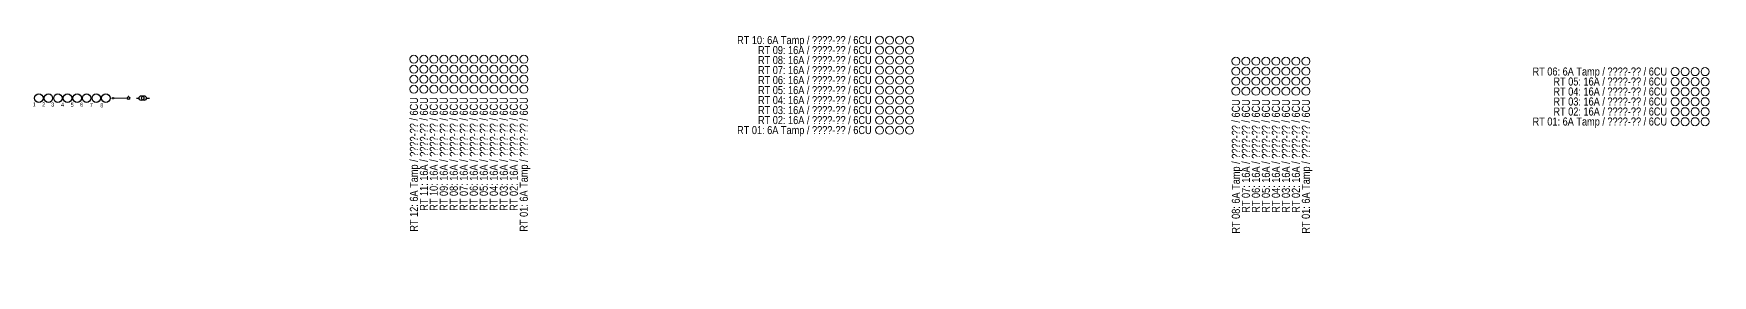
# Model space of a CAD drawing. Extents: x -24 to 1655, y -25 to 61.
# Drawn here: x 1045.2 to 1255, y 27.8 to 58.1 of the extents above; entities that cross this region are included whole.
import ezdxf
from ezdxf.enums import TextEntityAlignment as Align

# ---------------------------------------------------------------- set-up
doc = ezdxf.new("R2010")
doc.units = 0
doc.header["$MEASUREMENT"] = 0
doc.linetypes.add('DASHED', pattern=[0.75, 0.5, -0.25])
for name, color, linetype, lineweight in [('01 - Bestaande kabel', 125, 'Continuous', 0), ('Aansluiting LS K01', 120, 'DASHED', 0), ('Aansluiting LS K02', 52, 'DASHED', 0), ('Aansluiting LS K03', 5, 'DASHED', 0), ('Aansluiting LS K06', 30, 'DASHED', 0), ('Aansluiting LS K07', 252, 'DASHED', 0), ('Aansluiting LS K08', 244, 'DASHED', 0), ('Aansluiting LS K09', 104, 'DASHED', 0), ('Aansluiting LS K10', 1, 'DASHED', 0), ('Aansluiting LS K11', 190, 'DASHED', 0), ('Aansluiting LS K12', 201, 'DASHED', 0)]:
    doc.layers.add(name, color=color, linetype=linetype, lineweight=lineweight)
doc.layers.add('Aansluiting LS K04', color=3, linetype='DASHED', lineweight=0, true_color=0x00f000)
doc.layers.add('Aansluiting LS K05', color=6, linetype='DASHED', lineweight=0, true_color=0xeb00eb)
doc.layers.add('PREVIEW_DESTINATION', color=7, linetype='Continuous')
doc.styles.add('TECHBASE_ARIAL_NOVA_LIGHT', font='ArialNova-Light.ttf')

# ---------------------------------------------------------------- blocks, each defined once
blk = doc.blocks.new('TB_8 RICHTINGEN LS REK KLEIN__40955691265E_4B99F24F_ANL1')
at = {"layer": '01 - Bestaande kabel', "transparency": 33554687}
h = blk.add_hatch(color=6, dxfattribs=at)
h.dxf.hatch_style = 1
edge = h.paths.add_edge_path()
edge.add_arc((5.14, 0), 0.1, 0, 360)
at = {"const_width": 0.02}
for points in [[(-3.45, 0), (-3.59, 0)], [(-2.26, 0), (-2.39, 0)], [(-1.06, 0), (-1.2, 0)], [(0.14, 0), (0, 0)], [(1.33, 0), (1.2, 0)]]:
    blk.add_lwpolyline(points, dxfattribs=at)
at = {"color": 6}
for points, const_width in [([(2.53, 0), (2.39, 0)], 0.02), ([(3.73, 0), (3.59, 0)], 0.02), ([(5.04, 0), (4.79, 0)], 0.02), ([(6.74, 0), (8.1, 0.01)], 0.01)]:
    blk.add_lwpolyline(points, dxfattribs=dict(at, const_width=const_width))
for points in [[(8.1, 0.01), (8.42, 0.01)], [(9.31, 0.01), (9.71, 0)]]:
    blk.add_lwpolyline(points, dxfattribs=at)
for centre, radius in [((-4.12, 0), 0.53), ((-2.92, 0), 0.53), ((-1.73, 0), 0.53), ((-0.53, 0), 0.53), ((0.67, 0), 0.53), ((1.86, 0), 0.53), ((3.06, 0), 0.53), ((4.26, 0), 0.53), ((5.14, 0), 0.1), ((7.07, 0), 0.165), ((8.71, 0.01), 0.297), ((9.01, 0.01), 0.297)]:
    blk.add_circle(centre, radius, dxfattribs=at)
at = {"layer": '01 - Bestaande kabel', "color": 6}
for points in [[(5.24, 0), (6.74, 0)], [(7.07, 0.17), (7.07, 0.27)]]:
    blk.add_lwpolyline(points, dxfattribs=at)
at = {"char_height": 0.5, "attachment_point": 3, "style": 'TECHBASE_ARIAL_NOVA_LIGHT'}
for s, insert in [('1', (-4.5, -0.53)), ('2', (-3.32, -0.54)), ('3', (-2.19, -0.55)), ('4', (-0.97, -0.58)), ('5', (0.24, -0.58)), ('6', (1.41, -0.57)), ('7', (2.64, -0.59)), ('8', (3.95, -0.64))]:
    blk.add_mtext_dynamic_manual_height_columns(s, width=0.6652, gutter_width=2.5, heights=[0], dxfattribs=dict(at, insert=insert))
at = {"color": 6, "style": 'TECHBASE_ARIAL_NOVA_LIGHT'}
for tag, p in [('RI1', (-3.88, 0.78)), ('RI2', (-2.69, 0.78)), ('RI3', (-1.49, 0.78)), ('RI4', (-0.3, 0.78)), ('RI5', (0.93, 0.8)), ('RI6', (2.13, 0.81)), ('RI7', (3.3, 0.81)), ('RI8', (4.5, 0.8))]:
    blk.add_attdef(tag, p, '', height=0.5, rotation=90, dxfattribs=at)
blk = doc.blocks.new('TB_RT 1-12 OV__40955691265E_7A08A9BD_ANL1_RT_BACK1')
at = {"linetype": 'DASHED'}
blk.add_wipeout([(-21.91, 7.99), (5.78, 7.99), (5.78, -7.65), (-21.91, -7.65)], dxfattribs=at)
at = {"layer": 'Aansluiting LS K01', "linetype": 'Continuous'}
for centre in [(1.12, -6.49), (2.37, -6.49), (3.62, -6.49), (4.87, -6.49)]:
    blk.add_circle(centre, 0.5, dxfattribs=at)
at = {"layer": 'Aansluiting LS K02', "linetype": 'Continuous'}
for centre in [(1.12, -5.24), (2.37, -5.24), (3.62, -5.24), (4.87, -5.24)]:
    blk.add_circle(centre, 0.5, dxfattribs=at)
at = {"layer": 'Aansluiting LS K03', "linetype": 'Continuous'}
for centre in [(1.12, -3.99), (2.37, -3.99), (3.62, -3.99), (4.87, -3.99)]:
    blk.add_circle(centre, 0.5, dxfattribs=at)
at = {"layer": 'Aansluiting LS K04', "linetype": 'Continuous'}
for centre in [(1.12, -2.74), (2.37, -2.74), (3.62, -2.74), (4.87, -2.74)]:
    blk.add_circle(centre, 0.5, dxfattribs=at)
at = {"layer": 'Aansluiting LS K05', "linetype": 'Continuous'}
for centre in [(1.12, -1.49), (2.37, -1.49), (3.62, -1.49), (4.87, -1.49)]:
    blk.add_circle(centre, 0.5, dxfattribs=at)
at = {"layer": 'Aansluiting LS K06', "linetype": 'Continuous'}
for centre in [(1.12, -0.24), (2.37, -0.24), (3.62, -0.24), (4.87, -0.24)]:
    blk.add_circle(centre, 0.5, dxfattribs=at)
at = {"layer": 'Aansluiting LS K07', "linetype": 'Continuous'}
for centre in [(1.12, 1.01), (2.37, 1.01), (3.62, 1.01), (4.87, 1.01)]:
    blk.add_circle(centre, 0.5, dxfattribs=at)
at = {"layer": 'Aansluiting LS K08', "linetype": 'Continuous'}
for centre in [(1.12, 2.26), (2.37, 2.26), (3.62, 2.26), (4.87, 2.26)]:
    blk.add_circle(centre, 0.5, dxfattribs=at)
at = {"layer": 'Aansluiting LS K09', "linetype": 'Continuous'}
for centre in [(1.12, 3.51), (2.37, 3.51), (3.62, 3.51), (4.87, 3.51)]:
    blk.add_circle(centre, 0.5, dxfattribs=at)
at = {"layer": 'Aansluiting LS K10', "linetype": 'Continuous'}
for centre in [(1.12, 4.76), (2.37, 4.76), (3.62, 4.76), (4.87, 4.76)]:
    blk.add_circle(centre, 0.5, dxfattribs=at)
at = {"layer": 'Aansluiting LS K11', "linetype": 'Continuous'}
for centre in [(1.12, 6.01), (2.37, 6.01), (3.62, 6.01), (4.87, 6.01)]:
    blk.add_circle(centre, 0.5, dxfattribs=at)
at = {"layer": 'Aansluiting LS K12', "linetype": 'Continuous'}
for centre in [(1.12, 7.26), (2.37, 7.26), (3.62, 7.26), (4.87, 7.26)]:
    blk.add_circle(centre, 0.5, dxfattribs=at)
at = {"layer": 'Aansluiting LS K01', "style": 'TECHBASE_ARIAL_NOVA_LIGHT'}
blk.add_attdef('RT_01:', text='', height=1, dxfattribs=at).set_placement((0.12, -6.98), align=Align.RIGHT)
at = {"layer": 'Aansluiting LS K02', "style": 'TECHBASE_ARIAL_NOVA_LIGHT'}
blk.add_attdef('RT_02:', text='', height=1, dxfattribs=at).set_placement((0.12, -5.73), align=Align.RIGHT)
at = {"layer": 'Aansluiting LS K03', "style": 'TECHBASE_ARIAL_NOVA_LIGHT'}
blk.add_attdef('RT_03:', text='', height=1, dxfattribs=at).set_placement((0.12, -4.48), align=Align.RIGHT)
at = {"layer": 'Aansluiting LS K04', "style": 'TECHBASE_ARIAL_NOVA_LIGHT'}
blk.add_attdef('RT_04:', text='', height=1, dxfattribs=at).set_placement((0.12, -3.23), align=Align.RIGHT)
at = {"layer": 'Aansluiting LS K05', "style": 'TECHBASE_ARIAL_NOVA_LIGHT'}
blk.add_attdef('RT_05:', text='', height=1, dxfattribs=at).set_placement((0.12, -1.98), align=Align.RIGHT)
at = {"layer": 'Aansluiting LS K06', "style": 'TECHBASE_ARIAL_NOVA_LIGHT'}
blk.add_attdef('RT_06:', text='', height=1, dxfattribs=at).set_placement((0.12, -0.73), align=Align.RIGHT)
at = {"layer": 'Aansluiting LS K07', "style": 'TECHBASE_ARIAL_NOVA_LIGHT'}
blk.add_attdef('RT_07:', text='', height=1, dxfattribs=at).set_placement((0.12, 0.52), align=Align.RIGHT)
at = {"layer": 'Aansluiting LS K08', "style": 'TECHBASE_ARIAL_NOVA_LIGHT'}
blk.add_attdef('RT_08:', text='', height=1, dxfattribs=at).set_placement((0.12, 1.77), align=Align.RIGHT)
at = {"layer": 'Aansluiting LS K09', "style": 'TECHBASE_ARIAL_NOVA_LIGHT'}
blk.add_attdef('RT_09:', text='', height=1, dxfattribs=at).set_placement((0.12, 3.02), align=Align.RIGHT)
at = {"layer": 'Aansluiting LS K10', "style": 'TECHBASE_ARIAL_NOVA_LIGHT'}
blk.add_attdef('RT_10:', text='', height=1, dxfattribs=at).set_placement((0.12, 4.27), align=Align.RIGHT)
at = {"layer": 'Aansluiting LS K11', "style": 'TECHBASE_ARIAL_NOVA_LIGHT'}
blk.add_attdef('RT_11:', text='', height=1, dxfattribs=at).set_placement((0.12, 5.5), align=Align.RIGHT)
at = {"layer": 'Aansluiting LS K12', "style": 'TECHBASE_ARIAL_NOVA_LIGHT'}
blk.add_attdef('RT_12:', text='', height=1, dxfattribs=at).set_placement((0.12, 6.75), align=Align.RIGHT)
blk = doc.blocks.new('TB_RT 1-10 OV__40955691265E_E2FCEF29_ANL1_RT_BACK1')
at = {"linetype": 'DASHED'}
blk.add_wipeout([(-22.09, 8.07), (5.6, 8.07), (5.6, -5.16), (-22.09, -5.16)], dxfattribs=at)
at = {"layer": 'Aansluiting LS K01', "linetype": 'Continuous'}
for centre in [(0.94, -4.01), (2.19, -4.01), (3.44, -4.01), (4.69, -4.01)]:
    blk.add_circle(centre, 0.5, dxfattribs=at)
at = {"layer": 'Aansluiting LS K02', "linetype": 'Continuous'}
for centre in [(0.94, -2.76), (2.19, -2.76), (3.44, -2.76), (4.69, -2.76)]:
    blk.add_circle(centre, 0.5, dxfattribs=at)
at = {"layer": 'Aansluiting LS K03', "linetype": 'Continuous'}
for centre in [(0.94, -1.51), (2.19, -1.51), (3.44, -1.51), (4.69, -1.51)]:
    blk.add_circle(centre, 0.5, dxfattribs=at)
at = {"layer": 'Aansluiting LS K04', "linetype": 'Continuous'}
for centre in [(0.94, -0.26), (2.19, -0.26), (3.44, -0.26), (4.69, -0.26)]:
    blk.add_circle(centre, 0.5, dxfattribs=at)
at = {"layer": 'Aansluiting LS K05', "linetype": 'Continuous'}
for centre in [(0.94, 0.99), (2.19, 0.99), (3.44, 0.99), (4.69, 0.99)]:
    blk.add_circle(centre, 0.5, dxfattribs=at)
at = {"layer": 'Aansluiting LS K06', "linetype": 'Continuous'}
for centre in [(0.94, 2.24), (2.19, 2.24), (3.44, 2.24), (4.69, 2.24)]:
    blk.add_circle(centre, 0.5, dxfattribs=at)
at = {"layer": 'Aansluiting LS K07', "linetype": 'Continuous'}
for centre in [(0.94, 3.49), (2.19, 3.49), (3.44, 3.49), (4.69, 3.49)]:
    blk.add_circle(centre, 0.5, dxfattribs=at)
at = {"layer": 'Aansluiting LS K08', "linetype": 'Continuous'}
for centre in [(0.94, 4.74), (2.19, 4.74), (3.44, 4.74), (4.69, 4.74)]:
    blk.add_circle(centre, 0.5, dxfattribs=at)
at = {"layer": 'Aansluiting LS K09', "linetype": 'Continuous'}
for centre in [(0.94, 5.99), (2.19, 5.99), (3.44, 5.99), (4.69, 5.99)]:
    blk.add_circle(centre, 0.5, dxfattribs=at)
at = {"layer": 'Aansluiting LS K10', "linetype": 'Continuous'}
for centre in [(0.94, 7.24), (2.19, 7.24), (3.44, 7.24), (4.69, 7.24)]:
    blk.add_circle(centre, 0.5, dxfattribs=at)
at = {"layer": 'Aansluiting LS K01', "style": 'TECHBASE_ARIAL_NOVA_LIGHT'}
blk.add_attdef('RT_01:', text='', height=1, dxfattribs=at).set_placement((-0.06, -4.49), align=Align.RIGHT)
at = {"layer": 'Aansluiting LS K02', "style": 'TECHBASE_ARIAL_NOVA_LIGHT'}
blk.add_attdef('RT_02:', text='', height=1, dxfattribs=at).set_placement((-0.06, -3.24), align=Align.RIGHT)
at = {"layer": 'Aansluiting LS K03', "style": 'TECHBASE_ARIAL_NOVA_LIGHT'}
blk.add_attdef('RT_03:', text='', height=1, dxfattribs=at).set_placement((-0.06, -1.99), align=Align.RIGHT)
at = {"layer": 'Aansluiting LS K04', "style": 'TECHBASE_ARIAL_NOVA_LIGHT'}
blk.add_attdef('RT_04:', text='', height=1, dxfattribs=at).set_placement((-0.06, -0.74), align=Align.RIGHT)
at = {"layer": 'Aansluiting LS K05', "style": 'TECHBASE_ARIAL_NOVA_LIGHT'}
blk.add_attdef('RT_05:', text='', height=1, dxfattribs=at).set_placement((-0.06, 0.51), align=Align.RIGHT)
at = {"layer": 'Aansluiting LS K06', "style": 'TECHBASE_ARIAL_NOVA_LIGHT'}
blk.add_attdef('RT_06:', text='', height=1, dxfattribs=at).set_placement((-0.06, 1.76), align=Align.RIGHT)
at = {"layer": 'Aansluiting LS K07', "style": 'TECHBASE_ARIAL_NOVA_LIGHT'}
blk.add_attdef('RT_07:', text='', height=1, dxfattribs=at).set_placement((-0.06, 3.01), align=Align.RIGHT)
at = {"layer": 'Aansluiting LS K08', "style": 'TECHBASE_ARIAL_NOVA_LIGHT'}
blk.add_attdef('RT_08:', text='', height=1, dxfattribs=at).set_placement((-0.06, 4.26), align=Align.RIGHT)
at = {"layer": 'Aansluiting LS K09', "style": 'TECHBASE_ARIAL_NOVA_LIGHT'}
blk.add_attdef('RT_09:', text='', height=1, dxfattribs=at).set_placement((-0.06, 5.51), align=Align.RIGHT)
at = {"layer": 'Aansluiting LS K10', "style": 'TECHBASE_ARIAL_NOVA_LIGHT'}
blk.add_attdef('RT_10:', text='', height=1, dxfattribs=at).set_placement((-0.06, 6.76), align=Align.RIGHT)
blk = doc.blocks.new('TB_RT 1-8 OV__40955691265E_F4D21E08_ANL1_RT_BACK1')
at = {"linetype": 'DASHED'}
blk.add_wipeout([(-22.16, 5.51), (5.53, 5.51), (5.53, -5.36), (-22.16, -5.36)], dxfattribs=at)
at = {"layer": 'Aansluiting LS K01', "linetype": 'Continuous'}
for centre in [(0.87, -4.21), (2.12, -4.21), (3.37, -4.21), (4.62, -4.21)]:
    blk.add_circle(centre, 0.5, dxfattribs=at)
at = {"layer": 'Aansluiting LS K02', "linetype": 'Continuous'}
for centre in [(0.87, -2.96), (2.12, -2.96), (3.37, -2.96), (4.62, -2.96)]:
    blk.add_circle(centre, 0.5, dxfattribs=at)
at = {"layer": 'Aansluiting LS K03', "linetype": 'Continuous'}
for centre in [(0.87, -1.71), (2.12, -1.71), (3.37, -1.71), (4.62, -1.71)]:
    blk.add_circle(centre, 0.5, dxfattribs=at)
at = {"layer": 'Aansluiting LS K04', "linetype": 'Continuous'}
for centre in [(0.87, -0.46), (2.12, -0.46), (3.37, -0.46), (4.62, -0.46)]:
    blk.add_circle(centre, 0.5, dxfattribs=at)
at = {"layer": 'Aansluiting LS K05', "linetype": 'Continuous'}
for centre in [(0.87, 0.79), (2.12, 0.79), (3.37, 0.79), (4.62, 0.79)]:
    blk.add_circle(centre, 0.5, dxfattribs=at)
at = {"layer": 'Aansluiting LS K06', "linetype": 'Continuous'}
for centre in [(0.87, 2.04), (2.12, 2.04), (3.37, 2.04), (4.62, 2.04)]:
    blk.add_circle(centre, 0.5, dxfattribs=at)
at = {"layer": 'Aansluiting LS K07', "linetype": 'Continuous'}
for centre in [(0.87, 3.29), (2.12, 3.29), (3.37, 3.29), (4.62, 3.29)]:
    blk.add_circle(centre, 0.5, dxfattribs=at)
at = {"layer": 'Aansluiting LS K08', "linetype": 'Continuous'}
for centre in [(0.87, 4.54), (2.12, 4.54), (3.37, 4.54), (4.62, 4.54)]:
    blk.add_circle(centre, 0.5, dxfattribs=at)
at = {"layer": 'Aansluiting LS K01', "style": 'TECHBASE_ARIAL_NOVA_LIGHT'}
blk.add_attdef('RT_01:', text='', height=1, dxfattribs=at).set_placement((-0.13, -4.7), align=Align.RIGHT)
at = {"layer": 'Aansluiting LS K02', "style": 'TECHBASE_ARIAL_NOVA_LIGHT'}
blk.add_attdef('RT_02:', text='', height=1, dxfattribs=at).set_placement((-0.13, -3.45), align=Align.RIGHT)
at = {"layer": 'Aansluiting LS K03', "style": 'TECHBASE_ARIAL_NOVA_LIGHT'}
blk.add_attdef('RT_03:', text='', height=1, dxfattribs=at).set_placement((-0.13, -2.2), align=Align.RIGHT)
at = {"layer": 'Aansluiting LS K04', "style": 'TECHBASE_ARIAL_NOVA_LIGHT'}
blk.add_attdef('RT_04:', text='', height=1, dxfattribs=at).set_placement((-0.13, -0.95), align=Align.RIGHT)
at = {"layer": 'Aansluiting LS K05', "style": 'TECHBASE_ARIAL_NOVA_LIGHT'}
blk.add_attdef('RT_05:', text='', height=1, dxfattribs=at).set_placement((-0.13, 0.3), align=Align.RIGHT)
at = {"layer": 'Aansluiting LS K06', "style": 'TECHBASE_ARIAL_NOVA_LIGHT'}
blk.add_attdef('RT_06:', text='', height=1, dxfattribs=at).set_placement((-0.13, 1.55), align=Align.RIGHT)
at = {"layer": 'Aansluiting LS K07', "style": 'TECHBASE_ARIAL_NOVA_LIGHT'}
blk.add_attdef('RT_07:', text='', height=1, dxfattribs=at).set_placement((-0.13, 2.8), align=Align.RIGHT)
at = {"layer": 'Aansluiting LS K08', "style": 'TECHBASE_ARIAL_NOVA_LIGHT'}
blk.add_attdef('RT_08:', text='', height=1, dxfattribs=at).set_placement((-0.13, 4.05), align=Align.RIGHT)
blk = doc.blocks.new('TB_RT 1-6 OV__40955691265E_6EBA4A7D_ANL1_RT_BACK1')
at = {"linetype": 'DASHED'}
blk.add_wipeout([(-22.69, 4.28), (5, 4.28), (5, -4.09), (-22.69, -4.09)], dxfattribs=at)
at = {"layer": 'Aansluiting LS K01', "linetype": 'Continuous'}
for centre in [(0.33, -2.94), (1.58, -2.94), (2.83, -2.94), (4.08, -2.94)]:
    blk.add_circle(centre, 0.5, dxfattribs=at)
at = {"layer": 'Aansluiting LS K02', "linetype": 'Continuous'}
for centre in [(0.33, -1.69), (1.58, -1.69), (2.83, -1.69), (4.08, -1.69)]:
    blk.add_circle(centre, 0.5, dxfattribs=at)
at = {"layer": 'Aansluiting LS K03', "linetype": 'Continuous'}
for centre in [(0.33, -0.44), (1.58, -0.44), (2.83, -0.44), (4.08, -0.44)]:
    blk.add_circle(centre, 0.5, dxfattribs=at)
at = {"layer": 'Aansluiting LS K04', "linetype": 'Continuous'}
for centre in [(0.33, 0.81), (1.58, 0.81), (2.83, 0.81), (4.08, 0.81)]:
    blk.add_circle(centre, 0.5, dxfattribs=at)
at = {"layer": 'Aansluiting LS K05', "linetype": 'Continuous'}
for centre in [(0.33, 2.06), (1.58, 2.06), (2.83, 2.06), (4.08, 2.06)]:
    blk.add_circle(centre, 0.5, dxfattribs=at)
at = {"layer": 'Aansluiting LS K06', "linetype": 'Continuous'}
for centre in [(0.33, 3.31), (1.58, 3.31), (2.83, 3.31), (4.08, 3.31)]:
    blk.add_circle(centre, 0.5, dxfattribs=at)
at = {"layer": 'Aansluiting LS K01', "style": 'TECHBASE_ARIAL_NOVA_LIGHT'}
blk.add_attdef('RT_01:', text='', height=1, dxfattribs=at).set_placement((-0.67, -3.42), align=Align.RIGHT)
at = {"layer": 'Aansluiting LS K02', "style": 'TECHBASE_ARIAL_NOVA_LIGHT'}
blk.add_attdef('RT_02:', text='', height=1, dxfattribs=at).set_placement((-0.67, -2.17), align=Align.RIGHT)
at = {"layer": 'Aansluiting LS K03', "style": 'TECHBASE_ARIAL_NOVA_LIGHT'}
blk.add_attdef('RT_03:', text='', height=1, dxfattribs=at).set_placement((-0.67, -0.92), align=Align.RIGHT)
at = {"layer": 'Aansluiting LS K04', "style": 'TECHBASE_ARIAL_NOVA_LIGHT'}
blk.add_attdef('RT_04:', text='', height=1, dxfattribs=at).set_placement((-0.67, 0.33), align=Align.RIGHT)
at = {"layer": 'Aansluiting LS K05', "style": 'TECHBASE_ARIAL_NOVA_LIGHT'}
blk.add_attdef('RT_05:', text='', height=1, dxfattribs=at).set_placement((-0.67, 1.58), align=Align.RIGHT)
at = {"layer": 'Aansluiting LS K06', "style": 'TECHBASE_ARIAL_NOVA_LIGHT'}
blk.add_attdef('RT_06:', text='', height=1, dxfattribs=at).set_placement((-0.67, 2.83), align=Align.RIGHT)

msp = doc.modelspace()

# ---------------------------------------------------------------- block references
at = {"layer": 'PREVIEW_DESTINATION'}
for name, p, values in [('TB_RT 1-10 OV__40955691265E_E2FCEF29_ANL1_RT_BACK1', (1150, 50, 2), {'RT_10:': 'RT 10: 6A Tamp / ????-?? / 6CU', 'RT_09:': 'RT 09: 16A / ????-?? / 6CU', 'RT_08:': 'RT 08: 16A / ????-?? / 6CU', 'RT_07:': 'RT 07: 16A / ????-?? / 6CU', 'RT_06:': 'RT 06: 16A / ????-?? / 6CU', 'RT_05:': 'RT 05: 16A / ????-?? / 6CU', 'RT_04:': 'RT 04: 16A / ????-?? / 6CU', 'RT_03:': 'RT 03: 16A / ????-?? / 6CU', 'RT_02:': 'RT 02: 16A / ????-?? / 6CU', 'RT_01:': 'RT 01: 6A Tamp / ????-?? / 6CU'}), ('TB_RT 1-6 OV__40955691265E_6EBA4A7D_ANL1_RT_BACK1', (1250, 50, 2), {'RT_06:': 'RT 06: 6A Tamp / ????-?? / 6CU', 'RT_05:': 'RT 05: 16A / ????-?? / 6CU', 'RT_04:': 'RT 04: 16A / ????-?? / 6CU', 'RT_03:': 'RT 03: 16A / ????-?? / 6CU', 'RT_02:': 'RT 02: 16A / ????-?? / 6CU', 'RT_01:': 'RT 01: 6A Tamp / ????-?? / 6CU'})]:
    msp.add_blockref(name, p, dxfattribs=at).add_auto_attribs(values)
at = {"layer": 'PREVIEW_DESTINATION', "rotation": 90.00000000000003}
for name, p, values in [('TB_RT 1-12 OV__40955691265E_7A08A9BD_ANL1_RT_BACK1', (1100, 50, 2), {'RT_12:': 'RT 12: 6A Tamp / ????-?? / 6CU', 'RT_11:': 'RT 11: 16A / ????-?? / 6CU', 'RT_10:': 'RT 10: 16A / ????-?? / 6CU', 'RT_09:': 'RT 09: 16A / ????-?? / 6CU', 'RT_08:': 'RT 08: 16A / ????-?? / 6CU', 'RT_07:': 'RT 07: 16A / ????-?? / 6CU', 'RT_06:': 'RT 06: 16A / ????-?? / 6CU', 'RT_05:': 'RT 05: 16A / ????-?? / 6CU', 'RT_04:': 'RT 04: 16A / ????-?? / 6CU', 'RT_03:': 'RT 03: 16A / ????-?? / 6CU', 'RT_02:': 'RT 02: 16A / ????-?? / 6CU', 'RT_01:': 'RT 01: 6A Tamp / ????-?? / 6CU'}), ('TB_RT 1-8 OV__40955691265E_F4D21E08_ANL1_RT_BACK1', (1200, 50, 2), {'RT_08:': 'RT 08: 6A Tamp / ????-?? / 6CU', 'RT_07:': 'RT 07: 16A / ????-?? / 6CU', 'RT_06:': 'RT 06: 16A / ????-?? / 6CU', 'RT_05:': 'RT 05: 16A / ????-?? / 6CU', 'RT_04:': 'RT 04: 16A / ????-?? / 6CU', 'RT_03:': 'RT 03: 16A / ????-?? / 6CU', 'RT_02:': 'RT 02: 16A / ????-?? / 6CU', 'RT_01:': 'RT 01: 6A Tamp / ????-?? / 6CU'})]:
    msp.add_blockref(name, p, dxfattribs=at).add_auto_attribs(values)
at = {"layer": 'PREVIEW_DESTINATION'}
msp.add_blockref('TB_8 RICHTINGEN LS REK KLEIN__40955691265E_4B99F24F_ANL1', (1050, 50, 2), dxfattribs=at)

doc.saveas('drawing.dxf')
